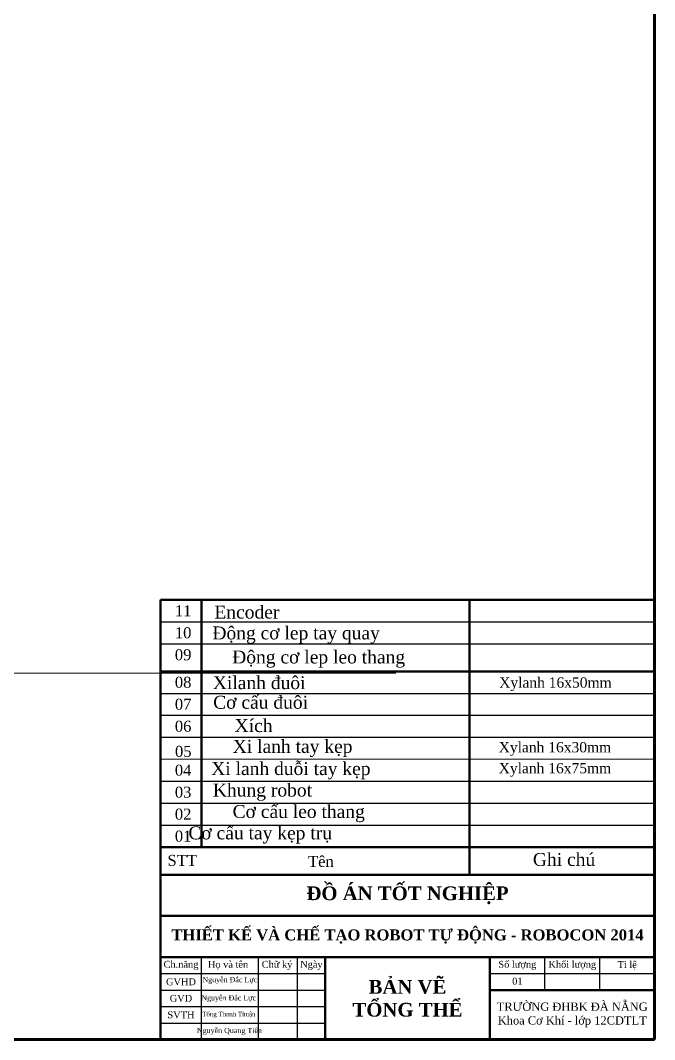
# Model space of a CAD drawing. Header units: millimetres. Extents: x -250 to 3947, y -1468 to 870.
# Drawn here: x 1873.5 to 2069.8, y 90.9 to 406.2 of the extents above; entities that cross this region are included whole.
import ezdxf

# ---------------------------------------------------------------- set-up
doc = ezdxf.new("R2010")
doc.units = ezdxf.units.MM
for name, color, linetype in [('dddd', 1, 'Continuous'), ('DUONGCINH', 1, 'Continuous'), ('TEXT', 1, 'Continuous')]:
    doc.layers.add(name, color=color, linetype=linetype)
doc.layers.add('KHUNG BAN VE NHAT', color=90, linetype='Continuous', lineweight=15)
doc.layers.add('NETCOBAN', color=1, linetype='Continuous', lineweight=20)
doc.styles.get("Standard").update_dxf_attribs({"font": 'times_0.ttf'})
doc.styles.add('style2', font='VTIMEN.TTF')

msp = doc.modelspace()

# ---------------------------------------------------------------- linework, layer by layer
at = {"color": 1, "lineweight": 50}
for p, q in [((1916.8461, 226.9085), (1916.8461, 141.9085)), ((1929.5961, 150.4085), (1929.5961, 226.9085))]:
    msp.add_line(p, q, dxfattribs=at)
at = {"layer": 'dddd', "lineweight": 70}
for p, q in [((2069.8461, 805.7585), (2069.8461, 90.9085)), ((2069.8461, 90.9085), (1059.1961, 90.9085))]:
    msp.add_line(p, q, dxfattribs=at)
at = {"layer": 'DUONGCINH', "lineweight": 50}
for p, q in [((1916.8461, 226.9085), (2069.8461, 226.9085)), ((1916.8461, 204.8085), (2069.8461, 204.8085)), ((1916.8461, 150.4085), (2069.8461, 150.4085))]:
    msp.add_line(p, q, dxfattribs=at)
at = {"layer": 'DUONGCINH'}
for p, q in [((1916.8461, 220.1085), (2069.8461, 220.1085)), ((1916.8461, 213.3085), (2069.8461, 213.3085)), ((1916.8461, 198.0085), (2069.8461, 198.0085)), ((1916.8461, 191.2085), (2069.8461, 191.2085)), ((1916.8461, 184.4085), (2069.8461, 184.4085)), ((1916.8461, 170.8085), (2069.8461, 170.8085)), ((1916.8461, 164.0085), (2069.8461, 164.0085)), ((1916.8461, 157.2085), (2069.8461, 157.2085)), ((1929.5961, 90.9085), (1929.5961, 116.4085)), ((1947.2711, 90.9085), (1947.2711, 116.4085)), ((1959.3461, 90.9085), (1959.3461, 116.4085)), ((2035.8461, 106.2085), (2035.8461, 116.4085)), ((2052.8461, 106.2085), (2052.8461, 116.4085)), ((1916.8461, 111.3085), (1967.8461, 111.3085)), ((2018.8461, 111.3085), (2069.8461, 111.3085)), ((1916.8461, 106.2085), (1967.8461, 106.2085)), ((1916.8461, 101.1085), (1967.8461, 101.1085)), ((1916.8461, 96.0085), (1967.8461, 96.0085))]:
    msp.add_line(p, q, dxfattribs=at)
at = {"layer": 'DUONGCINH', "lineweight": 15}
msp.add_line((1916.8461, 177.6085), (2069.8461, 177.6085), dxfattribs=at)
at = {"layer": 'KHUNG BAN VE NHAT'}
msp.add_line((1989.7749, 204.2639), (1809.7749, 204.2639), dxfattribs=at)
at = {"layer": 'NETCOBAN', "lineweight": 50}
for p, q in [((2012.5272, 191.2085), (2012.5272, 226.9085)), ((2012.5272, 169.1085), (2012.5272, 204.8085)), ((2012.5272, 141.9085), (2012.5272, 177.6085)), ((1916.8461, 129.1585), (2069.8461, 129.1585)), ((1916.8461, 116.4085), (2069.8461, 116.4085)), ((1967.8461, 90.9085), (1967.8461, 116.4085)), ((2018.8461, 90.9085), (2018.8461, 116.4085)), ((2018.8461, 106.2085), (2069.8461, 106.2085))]:
    msp.add_line(p, q, dxfattribs=at)
at = {"layer": 'NETCOBAN'}
msp.add_line((1916.8461, 90.9085), (1916.8461, 116.4085), dxfattribs=at)
at = {"layer": 'NETCOBAN', "lineweight": 50}
msp.add_lwpolyline([(2069.8461, 90.9085), (1916.8461, 90.9085), (1916.8461, 141.9085), (2069.8461, 141.9085)], close=True, dxfattribs=at)

# ---------------------------------------------------------------- texts
at = {"layer": 'NETCOBAN'}
for s, insert, char_height, width, attachment_point in [('Encoder', (1943.6241, 223.108), 4, 52.348476, 5), ('Động cơ lep tay quay', (1958.8706, 216.0364), 4, 52.348476, 5), ('Động cơ lep leo thang\\P', (1965.8423, 208.5977), 4, 75.939648, 5), ('Xilanh đuôi', (1947.4331, 201.2745), 4, 52.348476, 5), ('{\\fTimes New Roman|b0|i0|c163|p18;Cơ cấu đuôi}', (1947.8834, 195.2225), 4, 52.348476, 5), ('Xích\\P', (1945.6996, 188.0027), 4, 61.025473, 5), ('Xi lanh tay kẹp\\P', (1957.7809, 180.9482), 4, 61.025473, 5), ('Xi lanh duỗi tay kẹp', (1957.2472, 174.0831), 4, 79.102671, 5), ('{\\fTimes New Roman|b0|i0|c163|p18;Khung robot}', (1933.103, 167.4282), 4, 93.839484, 4), ('{\\fTimes New Roman|b0|i0|c163|p18;Cơ cấu leo thang\\P}', (1959.6799, 160.8027), 4, 61.025473, 5), ('^I{\\fTimes New Roman|b0|i0|c163|p18;Cơ cấu tay} kẹp trụ', (1946.9928, 154.185), 4, 85.14919, 5), ('Tên', (1966.5423, 145.9984), 3.4, 58.136605, 5), ('{\\fTimes New Roman|b1|i0|c0|p18;ĐỒ ÁN TỐT NGHIỆP}', (1993.3461, 135.5335), 4.25, 153, 5), ('{\\fTimes New Roman|b1|i0|c0|p18;THIẾT KẾ VÀ CHẾ TẠO ROBOT TỰ ĐỘNG - ROBOCON 2014}', (1993.3461, 122.7835), 3.4, 145.767047, 5), ('{\\fTimes New Roman|b0|i0|c0|p18;Ch.năng}', (1923.2211, 113.8585), 2.125, 12.75, 5), ('{\\fTimes New Roman|b0|i0|c0|p18;Họ và tên}', (1937.7926, 113.9176), 2.125, 12.75, 5), ('{\\fTimes New Roman|b0|i0|c0|p18;Số lượng} ', (2027.3461, 113.8585), 2.125, 13.449568, 5), ('{\\fTimes New Roman|b0|i0|c0|p18;Khối lượng}', (2044.3461, 113.8585), 2.125, 17, 5), ('{\\fTimes New Roman|b0|i0|c0|p18;Tỉ lệ}', (2061.3461, 113.8585), 2.125, 17, 5), ('{\\fTimes New Roman|b0|i0|c0|p18;Nguyễn Đắc Lực}', (1938.3325, 109.1946), 1.615, 16.900361, 5), ('{\\fTimes New Roman|b1|i0|c0|p18;BẢN VẼ TỔNG THỂ}', (1993.3461, 103.6585), 4.25, 39.449884, 5), ('{\\fTimes New Roman|b0|i0|c0|p18;GVHD}', (1923.2211, 108.7585), 2.125, 12.75, 5), ('{\\fTimes New Roman|b0|i0|c0|p18;01} ', (2027.3461, 108.9674), 2.125, 13.449568, 5), ('{\\fTimes New Roman|b0|i0|c0|p18;GVD}', (1923.2211, 103.6585), 2.125, 12.75, 5), ('{\\fTimes New Roman|b0|i0|c0|p18;Nguyễn Đắc Lực}', (1937.9959, 103.5617), 1.615, 18.55035, 5), ('{\\fTimes New Roman|b0|i0|c0|p18;SVTH}', (1923.2211, 98.5585), 2.125, 12.75, 5), ('Tống Thanh Thuận', (1938.0423, 98.5899), 1.4, 20.152236, 5), ('Nguyễn Quang Tiên', (1938.2303, 93.4679), 1.615, 19.661327, 5)]:
    msp.add_mtext(s, dxfattribs=dict(at, insert=insert, char_height=char_height, width=width, attachment_point=attachment_point))
at = {"layer": 'NETCOBAN', "attachment_point": 5, "style": 'style2'}
for s, insert, char_height, width in [('{\\fTimes New Roman|b0|i0|c0|p18;Chữ ký}', (1952.9711, 113.8585), 2.125, 12.75), ('{\\fTimes New Roman|b0|i0|c0|p18;TRƯỜNG ĐHBK ĐÀ NẴNG\\PKhoa Cơ Khí - lớp 12CDTLT}', (2044.3461, 98.5585), 2.55, 51)]:
    msp.add_mtext(s, dxfattribs=dict(at, insert=insert, char_height=char_height, width=width))
at = {"layer": 'NETCOBAN', "lineweight": 50, "insert": (1963.5961, 113.8585), "char_height": 2.125, "width": 6.685836, "attachment_point": 5}
msp.add_mtext('{\\fTimes New Roman|b0|i0|c0|p18;Ngày}', dxfattribs=at)
at = {"layer": 'TEXT'}
for s, insert, char_height, width, attachment_point in [('{\\fVNtimes new roman|b0|i0|c0|p34;11}', (1921.3241, 225.2458), 3.4, 10.721985, 1), ('{\\fVNtimes new roman|b0|i0|c0|p34;10}', (1921.3241, 218.4458), 3.4, 10.721985, 1), ('{\\fVNtimes new roman|b0|i0|c0|p34;09}', (1921.3241, 211.6458), 3.4, 10.721985, 1), ('{\\fVNtimes new roman|b0|i0|c0|p34;08}', (1921.3241, 203.1458), 3.4, 10.721985, 1), ('{\\fTimes New Roman|b0|i0|c0|p18;Xylanh 16x50mm}', (2021.7274, 202.9476), 3.18, 39.000163, 1), ('{\\fVNtimes new roman|b0|i0|c0|p34;07}', (1921.3241, 196.3458), 3.4, 10.721985, 1), ('{\\fVNtimes new roman|b0|i0|c0|p34;06}', (1921.3241, 189.5458), 3.4, 10.721985, 1), ('{\\fTimes New Roman|b0|i0|c0|p18;Xylanh 16x30mm}', (2021.5739, 182.9384), 3.18, 39.000163, 1), ('{\\fVNtimes new roman|b0|i0|c0|p34;05}', (1921.3772, 181.7564), 3.4, 10.721985, 1), ('{\\fTimes New Roman|b0|i0|c0|p18;Xylanh 16x75mm}', (2021.5739, 176.4587), 3.18, 39.000163, 1), ('\\fVNtimes new roman|b0|i0|c0|p34;04', (1921.3241, 175.9458), 3.4, 10.721985, 1), ('\\fVNtimes new roman|b0|i0|c0|p34;03', (1921.3241, 169.1458), 3.4, 10.721985, 1), ('\\fVNtimes new roman|b0|i0|c0|p34;02', (1921.3241, 162.3458), 3.4, 10.721985, 1), ('\\fVNtimes new roman|b0|i0|c0|p34;01', (1921.3241, 155.5458), 3.4, 10.721985, 1), ('{\\fTimes New Roman|b0|i0|c0|p18;Ghi chú}', (2041.8108, 148.634), 4, 21.043539, 2), ('\\fVNtimes new roman|b0|i0|c0|p34;STT', (1919.0473, 148.0472), 3.4, 7.849665, 1)]:
    msp.add_mtext(s, dxfattribs=dict(at, insert=insert, char_height=char_height, width=width, attachment_point=attachment_point))

doc.saveas('drawing.dxf')
